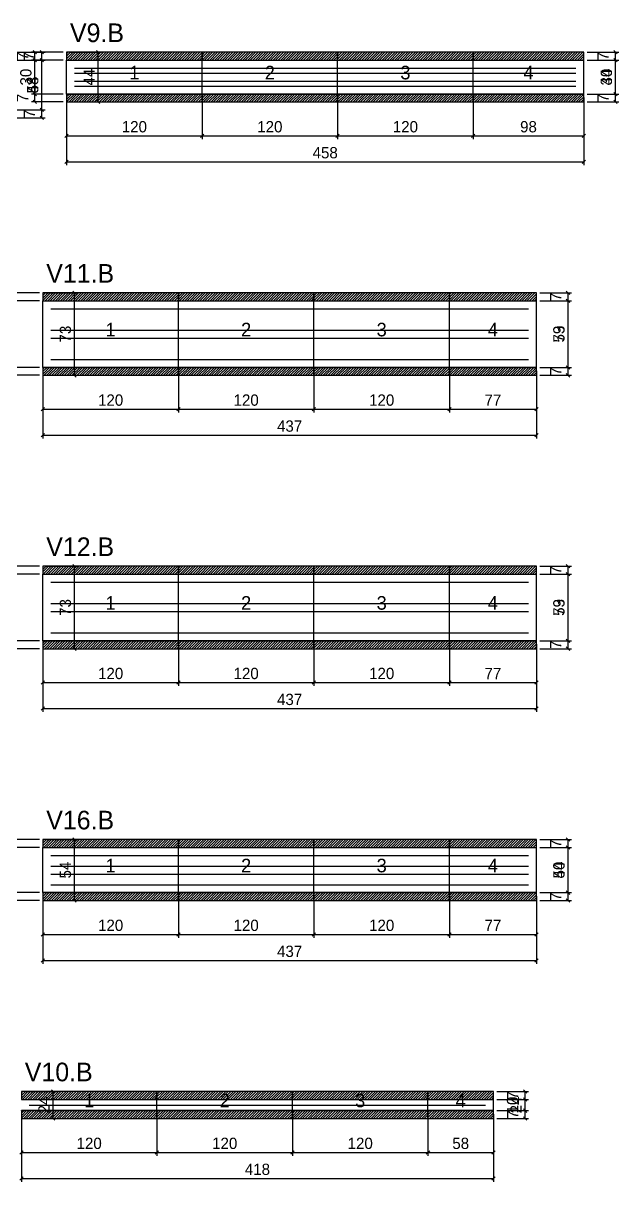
# Model space of a CAD drawing. Extents: x -9000 to 3070, y -8219 to 1250.
# Drawn here: x 667 to 1194, y -5857 to -4831 of the extents above; entities that cross this region are included whole.
import ezdxf
from ezdxf.enums import TextEntityAlignment as Align

# ---------------------------------------------------------------- set-up
doc = ezdxf.new("R2010")
doc.units = 0
for name, color, linetype in [('5', 5, 'Continuous'), ('COTA', 241, 'Continuous'), ('NOMENCLATURA', 7, 'Continuous'), ('Painéis', 200, 'Continuous'), ('SARR_2.2x5', 40, 'Continuous'), ('SARR_2.2x7', 40, 'Continuous'), ('SCO-___-LAJ', 224, 'Continuous')]:
    doc.layers.add(name, color=color, linetype=linetype)
doc.dimstyles.new('PAINEL', dxfattribs={"dimtxt": 10, "dimasz": 3, "dimexe": 3, "dimexo": 3, "dimgap": 3, "dimtad": 1, "dimblk": 'OBLIQUE', "dimblk1": 'OBLIQUE', "dimcen": 2.5, "dimclrd": 4, "dimclre": 4, "dimclrt": 240, "dimazin": 3, "dimtfac": 1, "dimtmove": 0, "dimatfit": 3})

# ---------------------------------------------------------------- blocks, each defined once
blk = doc.blocks.new('_OBLIQUE')
at = {"color": 0, "linetype": 'BYBLOCK'}
blk.add_line((-0.5, -0.5), (0.5, 0.5), dxfattribs=at)

msp = doc.modelspace()

# ---------------------------------------------------------------- hatches: boundary and pattern name
at = {"layer": 'COTA'}
h = msp.add_hatch(dxfattribs=at)
h.set_pattern_fill('ANSI31', scale=0.5)
h.paths.add_polyline_path([(705, -4864), (825, -4864), (825, -4857), (705, -4857)])
h = msp.add_hatch(dxfattribs=at)
h.set_pattern_fill('ANSI31', scale=0.5)
h.paths.add_polyline_path([(825, -4864), (945, -4864), (945, -4857), (825, -4857)])
h = msp.add_hatch(dxfattribs=at)
h.set_pattern_fill('ANSI31', scale=0.5)
h.paths.add_polyline_path([(945, -4864), (1065, -4864), (1065, -4857), (945, -4857)])
h = msp.add_hatch(dxfattribs=at)
h.set_pattern_fill('ANSI31', scale=0.5)
h.paths.add_polyline_path([(1065, -4864), (1163, -4864), (1163, -4857), (1065, -4857)])
h = msp.add_hatch(dxfattribs=at)
h.set_pattern_fill('ANSI31', scale=0.5)
h.paths.add_polyline_path([(705, -4901), (825, -4901), (825, -4894), (705, -4894)])
h = msp.add_hatch(dxfattribs=at)
h.set_pattern_fill('ANSI31', scale=0.5)
h.paths.add_polyline_path([(825, -4901), (945, -4901), (945, -4894), (825, -4894)])
h = msp.add_hatch(dxfattribs=at)
h.set_pattern_fill('ANSI31', scale=0.5)
h.paths.add_polyline_path([(945, -4901), (1065, -4901), (1065, -4894), (945, -4894)])
h = msp.add_hatch(dxfattribs=at)
h.set_pattern_fill('ANSI31', scale=0.5)
h.paths.add_polyline_path([(1065, -4901), (1163, -4901), (1163, -4894), (1065, -4894)])
h = msp.add_hatch(dxfattribs=at)
h.set_pattern_fill('ANSI31', scale=0.5)
h.paths.add_polyline_path([(684, -5077), (804, -5077), (804, -5070), (684, -5070)])
h = msp.add_hatch(dxfattribs=at)
h.set_pattern_fill('ANSI31', scale=0.5)
h.paths.add_polyline_path([(804, -5077), (924, -5077), (924, -5070), (804, -5070)])
h = msp.add_hatch(dxfattribs=at)
h.set_pattern_fill('ANSI31', scale=0.5)
h.paths.add_polyline_path([(924, -5077), (1044, -5077), (1044, -5070), (924, -5070)])
h = msp.add_hatch(dxfattribs=at)
h.set_pattern_fill('ANSI31', scale=0.5)
h.paths.add_polyline_path([(1044, -5077), (1121, -5077), (1121, -5070), (1044, -5070)])
h = msp.add_hatch(dxfattribs=at)
h.set_pattern_fill('ANSI31', scale=0.5)
h.paths.add_polyline_path([(684, -5143), (804, -5143), (804, -5136), (684, -5136)])
h = msp.add_hatch(dxfattribs=at)
h.set_pattern_fill('ANSI31', scale=0.5)
h.paths.add_polyline_path([(804, -5143), (924, -5143), (924, -5136), (804, -5136)])
h = msp.add_hatch(dxfattribs=at)
h.set_pattern_fill('ANSI31', scale=0.5)
h.paths.add_polyline_path([(924, -5143), (1044, -5143), (1044, -5136), (924, -5136)])
h = msp.add_hatch(dxfattribs=at)
h.set_pattern_fill('ANSI31', scale=0.5)
h.paths.add_polyline_path([(1044, -5143), (1121, -5143), (1121, -5136), (1044, -5136)])
h = msp.add_hatch(dxfattribs=at)
h.set_pattern_fill('ANSI31', scale=0.5)
h.paths.add_polyline_path([(684, -5319), (804, -5319), (804, -5312), (684, -5312)])
h = msp.add_hatch(dxfattribs=at)
h.set_pattern_fill('ANSI31', scale=0.5)
h.paths.add_polyline_path([(804, -5319), (924, -5319), (924, -5312), (804, -5312)])
h = msp.add_hatch(dxfattribs=at)
h.set_pattern_fill('ANSI31', scale=0.5)
h.paths.add_polyline_path([(924, -5319), (1044, -5319), (1044, -5312), (924, -5312)])
h = msp.add_hatch(dxfattribs=at)
h.set_pattern_fill('ANSI31', scale=0.5)
h.paths.add_polyline_path([(1044, -5319), (1121, -5319), (1121, -5312), (1044, -5312)])
h = msp.add_hatch(dxfattribs=at)
h.set_pattern_fill('ANSI31', scale=0.5)
h.paths.add_polyline_path([(684, -5385), (804, -5385), (804, -5378), (684, -5378)])
h = msp.add_hatch(dxfattribs=at)
h.set_pattern_fill('ANSI31', scale=0.5)
h.paths.add_polyline_path([(804, -5385), (924, -5385), (924, -5378), (804, -5378)])
h = msp.add_hatch(dxfattribs=at)
h.set_pattern_fill('ANSI31', scale=0.5)
h.paths.add_polyline_path([(924, -5385), (1044, -5385), (1044, -5378), (924, -5378)])
h = msp.add_hatch(dxfattribs=at)
h.set_pattern_fill('ANSI31', scale=0.5)
h.paths.add_polyline_path([(1044, -5385), (1121, -5385), (1121, -5378), (1044, -5378)])
h = msp.add_hatch(dxfattribs=at)
h.set_pattern_fill('ANSI31', scale=0.5)
h.paths.add_polyline_path([(684, -5561), (804, -5561), (804, -5554), (684, -5554)])
h = msp.add_hatch(dxfattribs=at)
h.set_pattern_fill('ANSI31', scale=0.5)
h.paths.add_polyline_path([(804, -5561), (924, -5561), (924, -5554), (804, -5554)])
h = msp.add_hatch(dxfattribs=at)
h.set_pattern_fill('ANSI31', scale=0.5)
h.paths.add_polyline_path([(924, -5561), (1044, -5561), (1044, -5554), (924, -5554)])
h = msp.add_hatch(dxfattribs=at)
h.set_pattern_fill('ANSI31', scale=0.5)
h.paths.add_polyline_path([(1044, -5561), (1121, -5561), (1121, -5554), (1044, -5554)])
h = msp.add_hatch(dxfattribs=at)
h.set_pattern_fill('ANSI31', scale=0.5)
h.paths.add_polyline_path([(684, -5608), (804, -5608), (804, -5601), (684, -5601)])
h = msp.add_hatch(dxfattribs=at)
h.set_pattern_fill('ANSI31', scale=0.5)
h.paths.add_polyline_path([(804, -5608), (924, -5608), (924, -5601), (804, -5601)])
h = msp.add_hatch(dxfattribs=at)
h.set_pattern_fill('ANSI31', scale=0.5)
h.paths.add_polyline_path([(924, -5608), (1044, -5608), (1044, -5601), (924, -5601)])
h = msp.add_hatch(dxfattribs=at)
h.set_pattern_fill('ANSI31', scale=0.5)
h.paths.add_polyline_path([(1044, -5608), (1121, -5608), (1121, -5601), (1044, -5601)])
h = msp.add_hatch(dxfattribs=at)
h.set_pattern_fill('ANSI31', scale=0.5)
h.paths.add_polyline_path([(665, -5784), (785, -5784), (785, -5777), (665, -5777)])
h = msp.add_hatch(dxfattribs=at)
h.set_pattern_fill('ANSI31', scale=0.5)
h.paths.add_polyline_path([(785, -5784), (905, -5784), (905, -5777), (785, -5777)])
h = msp.add_hatch(dxfattribs=at)
h.set_pattern_fill('ANSI31', scale=0.5)
h.paths.add_polyline_path([(905, -5784), (1025, -5784), (1025, -5777), (905, -5777)])
h = msp.add_hatch(dxfattribs=at)
h.set_pattern_fill('ANSI31', scale=0.5)
h.paths.add_polyline_path([(1025, -5784), (1083, -5784), (1083, -5777), (1025, -5777)])
h = msp.add_hatch(dxfattribs=at)
h.set_pattern_fill('ANSI31', scale=0.5)
h.paths.add_polyline_path([(665, -5801), (785, -5801), (785, -5794), (665, -5794)])
h = msp.add_hatch(dxfattribs=at)
h.set_pattern_fill('ANSI31', scale=0.5)
h.paths.add_polyline_path([(785, -5801), (905, -5801), (905, -5794), (785, -5794)])
h = msp.add_hatch(dxfattribs=at)
h.set_pattern_fill('ANSI31', scale=0.5)
h.paths.add_polyline_path([(905, -5801), (1025, -5801), (1025, -5794), (905, -5794)])
h = msp.add_hatch(dxfattribs=at)
h.set_pattern_fill('ANSI31', scale=0.5)
h.paths.add_polyline_path([(1025, -5801), (1083, -5801), (1083, -5794), (1025, -5794)])

# ---------------------------------------------------------------- linework, layer by layer
at = {"layer": 'Painéis'}
for p, q in [((705, -4864), (825, -4864)), ((705, -4894), (705, -4864)), ((825, -4894), (825, -4864)), ((825, -4894), (825, -4864)), ((825, -4864), (945, -4864)), ((825, -4894), (825, -4864)), ((945, -4894), (945, -4864)), ((945, -4894), (945, -4864)), ((945, -4864), (1065, -4864)), ((945, -4894), (945, -4864)), ((1065, -4894), (1065, -4864)), ((1065, -4894), (1065, -4864)), ((1065, -4864), (1163, -4864)), ((1065, -4894), (1065, -4864)), ((1163, -4894), (1163, -4864)), ((705, -4894), (825, -4894)), ((825, -4894), (945, -4894)), ((945, -4894), (1065, -4894)), ((1065, -4894), (1163, -4894)), ((684, -5077), (804, -5077)), ((684, -5136), (684, -5077)), ((804, -5136), (804, -5077)), ((804, -5136), (804, -5077)), ((804, -5077), (924, -5077)), ((804, -5136), (804, -5077)), ((924, -5136), (924, -5077)), ((924, -5136), (924, -5077)), ((924, -5077), (1044, -5077)), ((924, -5136), (924, -5077)), ((1044, -5136), (1044, -5077)), ((1044, -5136), (1044, -5077)), ((1044, -5077), (1121, -5077)), ((1044, -5136), (1044, -5077)), ((1121, -5136), (1121, -5077)), ((684, -5136), (804, -5136)), ((804, -5136), (924, -5136)), ((924, -5136), (1044, -5136)), ((1044, -5136), (1121, -5136)), ((684, -5319), (804, -5319)), ((684, -5378), (684, -5319)), ((804, -5378), (804, -5319)), ((804, -5378), (804, -5319)), ((804, -5319), (924, -5319)), ((804, -5378), (804, -5319)), ((924, -5378), (924, -5319)), ((924, -5378), (924, -5319)), ((924, -5319), (1044, -5319)), ((924, -5378), (924, -5319)), ((1044, -5378), (1044, -5319)), ((1044, -5378), (1044, -5319)), ((1044, -5319), (1121, -5319)), ((1044, -5378), (1044, -5319)), ((1121, -5378), (1121, -5319)), ((684, -5378), (804, -5378)), ((804, -5378), (924, -5378)), ((924, -5378), (1044, -5378)), ((1044, -5378), (1121, -5378)), ((684, -5561), (804, -5561)), ((684, -5601), (684, -5561)), ((804, -5601), (804, -5561)), ((804, -5601), (804, -5561)), ((804, -5561), (924, -5561)), ((804, -5601), (804, -5561)), ((924, -5601), (924, -5561)), ((924, -5601), (924, -5561)), ((924, -5561), (1044, -5561)), ((924, -5601), (924, -5561)), ((1044, -5601), (1044, -5561)), ((1044, -5601), (1044, -5561)), ((1044, -5561), (1121, -5561)), ((1044, -5601), (1044, -5561)), ((1121, -5601), (1121, -5561)), ((684, -5601), (804, -5601)), ((804, -5601), (924, -5601)), ((924, -5601), (1044, -5601)), ((1044, -5601), (1121, -5601)), ((665, -5784), (785, -5784)), ((785, -5794), (785, -5784)), ((785, -5794), (785, -5784)), ((785, -5784), (905, -5784)), ((785, -5794), (785, -5784)), ((905, -5794), (905, -5784)), ((905, -5794), (905, -5784)), ((905, -5784), (1025, -5784)), ((905, -5794), (905, -5784)), ((1025, -5794), (1025, -5784)), ((1025, -5794), (1025, -5784)), ((1025, -5784), (1083, -5784)), ((1025, -5794), (1025, -5784)), ((1083, -5794), (1083, -5784)), ((665, -5794), (785, -5794)), ((785, -5794), (905, -5794)), ((905, -5794), (1025, -5794)), ((1025, -5794), (1083, -5794))]:
    msp.add_line(p, q, dxfattribs=at)
at = {"layer": 'SARR_2.2x5'}
for points in [[(672, -5789), (785, -5789)], [(672, -5789), (785, -5789)], [(785, -5789), (905, -5789)], [(785, -5789), (905, -5789)], [(905, -5789), (1025, -5789)], [(905, -5789), (1025, -5789)], [(1025, -5789), (1076, -5789)], [(1025, -5789), (1076, -5789)]]:
    msp.add_lwpolyline(points, dxfattribs=at)
at = {"layer": 'SARR_2.2x7'}
for points in [[(712, -4871), (825, -4871)], [(712, -4871), (825, -4871)], [(825, -4871), (945, -4871)], [(825, -4871), (945, -4871)], [(945, -4871), (1065, -4871)], [(945, -4871), (1065, -4871)], [(1065, -4871), (1156, -4871)], [(1065, -4871), (1156, -4871)], [(712, -4875.5), (825, -4875.5)], [(712, -4875.5), (825, -4875.5)], [(712, -4882.5), (825, -4882.5)], [(712, -4882.5), (825, -4882.5)], [(825, -4875.5), (945, -4875.5)], [(825, -4875.5), (945, -4875.5)], [(825, -4882.5), (945, -4882.5)], [(825, -4882.5), (945, -4882.5)], [(945, -4875.5), (1065, -4875.5)], [(945, -4875.5), (1065, -4875.5)], [(945, -4882.5), (1065, -4882.5)], [(945, -4882.5), (1065, -4882.5)], [(1065, -4875.5), (1156, -4875.5)], [(1065, -4875.5), (1156, -4875.5)], [(1065, -4882.5), (1156, -4882.5)], [(1065, -4882.5), (1156, -4882.5)], [(712, -4887), (825, -4887)], [(712, -4887), (825, -4887)], [(825, -4887), (945, -4887)], [(825, -4887), (945, -4887)], [(945, -4887), (1065, -4887)], [(945, -4887), (1065, -4887)], [(1065, -4887), (1156, -4887)], [(1065, -4887), (1156, -4887)], [(691, -5084), (804, -5084)], [(691, -5084), (804, -5084)], [(804, -5084), (924, -5084)], [(804, -5084), (924, -5084)], [(924, -5084), (1044, -5084)], [(924, -5084), (1044, -5084)], [(1044, -5084), (1114, -5084)], [(1044, -5084), (1114, -5084)], [(691, -5103), (804, -5103)], [(691, -5103), (804, -5103)], [(804, -5103), (924, -5103)], [(804, -5103), (924, -5103)], [(924, -5103), (1044, -5103)], [(924, -5103), (1044, -5103)], [(1044, -5103), (1114, -5103)], [(1044, -5103), (1114, -5103)], [(691, -5110), (804, -5110)], [(691, -5110), (804, -5110)], [(804, -5110), (924, -5110)], [(804, -5110), (924, -5110)], [(924, -5110), (1044, -5110)], [(924, -5110), (1044, -5110)], [(1044, -5110), (1114, -5110)], [(1044, -5110), (1114, -5110)], [(691, -5129), (804, -5129)], [(691, -5129), (804, -5129)], [(804, -5129), (924, -5129)], [(804, -5129), (924, -5129)], [(924, -5129), (1044, -5129)], [(924, -5129), (1044, -5129)], [(1044, -5129), (1114, -5129)], [(1044, -5129), (1114, -5129)], [(691, -5326), (804, -5326)], [(691, -5326), (804, -5326)], [(804, -5326), (924, -5326)], [(804, -5326), (924, -5326)], [(924, -5326), (1044, -5326)], [(924, -5326), (1044, -5326)], [(1044, -5326), (1114, -5326)], [(1044, -5326), (1114, -5326)], [(691, -5345), (804, -5345)], [(691, -5345), (804, -5345)], [(691, -5352), (804, -5352)], [(691, -5352), (804, -5352)], [(804, -5345), (924, -5345)], [(804, -5345), (924, -5345)], [(804, -5352), (924, -5352)], [(804, -5352), (924, -5352)], [(924, -5345), (1044, -5345)], [(924, -5345), (1044, -5345)], [(924, -5352), (1044, -5352)], [(924, -5352), (1044, -5352)], [(1044, -5345), (1114, -5345)], [(1044, -5345), (1114, -5345)], [(1044, -5352), (1114, -5352)], [(1044, -5352), (1114, -5352)], [(691, -5371), (804, -5371)], [(691, -5371), (804, -5371)], [(804, -5371), (924, -5371)], [(804, -5371), (924, -5371)], [(924, -5371), (1044, -5371)], [(924, -5371), (1044, -5371)], [(1044, -5371), (1114, -5371)], [(1044, -5371), (1114, -5371)], [(691, -5568), (804, -5568)], [(691, -5568), (804, -5568)], [(804, -5568), (924, -5568)], [(804, -5568), (924, -5568)], [(924, -5568), (1044, -5568)], [(924, -5568), (1044, -5568)], [(1044, -5568), (1114, -5568)], [(1044, -5568), (1114, -5568)], [(691, -5577.5), (804, -5577.5)], [(691, -5577.5), (804, -5577.5)], [(804, -5577.5), (924, -5577.5)], [(804, -5577.5), (924, -5577.5)], [(924, -5577.5), (1044, -5577.5)], [(924, -5577.5), (1044, -5577.5)], [(1044, -5577.5), (1114, -5577.5)], [(1044, -5577.5), (1114, -5577.5)], [(691, -5584.5), (804, -5584.5)], [(691, -5584.5), (804, -5584.5)], [(804, -5584.5), (924, -5584.5)], [(804, -5584.5), (924, -5584.5)], [(924, -5584.5), (1044, -5584.5)], [(924, -5584.5), (1044, -5584.5)], [(1044, -5584.5), (1114, -5584.5)], [(1044, -5584.5), (1114, -5584.5)], [(691, -5594), (804, -5594)], [(691, -5594), (804, -5594)], [(804, -5594), (924, -5594)], [(804, -5594), (924, -5594)], [(924, -5594), (1044, -5594)], [(924, -5594), (1044, -5594)], [(1044, -5594), (1114, -5594)], [(1044, -5594), (1114, -5594)]]:
    msp.add_lwpolyline(points, dxfattribs=at)
at = {"layer": 'SCO-___-LAJ'}
for points in [[(705, -4864), (825, -4864), (825, -4857), (705, -4857)], [(825, -4864), (945, -4864), (945, -4857), (825, -4857)], [(945, -4864), (1065, -4864), (1065, -4857), (945, -4857)], [(1065, -4864), (1163, -4864), (1163, -4857), (1065, -4857)], [(705, -4901), (825, -4901), (825, -4894), (705, -4894)], [(825, -4901), (945, -4901), (945, -4894), (825, -4894)], [(945, -4901), (1065, -4901), (1065, -4894), (945, -4894)], [(1065, -4901), (1163, -4901), (1163, -4894), (1065, -4894)], [(684, -5077), (804, -5077), (804, -5070), (684, -5070)], [(804, -5077), (924, -5077), (924, -5070), (804, -5070)], [(924, -5077), (1044, -5077), (1044, -5070), (924, -5070)], [(1044, -5077), (1121, -5077), (1121, -5070), (1044, -5070)], [(684, -5143), (804, -5143), (804, -5136), (684, -5136)], [(804, -5143), (924, -5143), (924, -5136), (804, -5136)], [(924, -5143), (1044, -5143), (1044, -5136), (924, -5136)], [(1044, -5143), (1121, -5143), (1121, -5136), (1044, -5136)], [(684, -5319), (804, -5319), (804, -5312), (684, -5312)], [(804, -5319), (924, -5319), (924, -5312), (804, -5312)], [(924, -5319), (1044, -5319), (1044, -5312), (924, -5312)], [(1044, -5319), (1121, -5319), (1121, -5312), (1044, -5312)], [(684, -5385), (804, -5385), (804, -5378), (684, -5378)], [(804, -5385), (924, -5385), (924, -5378), (804, -5378)], [(924, -5385), (1044, -5385), (1044, -5378), (924, -5378)], [(1044, -5385), (1121, -5385), (1121, -5378), (1044, -5378)], [(684, -5561), (804, -5561), (804, -5554), (684, -5554)], [(804, -5561), (924, -5561), (924, -5554), (804, -5554)], [(924, -5561), (1044, -5561), (1044, -5554), (924, -5554)], [(1044, -5561), (1121, -5561), (1121, -5554), (1044, -5554)], [(684, -5608), (804, -5608), (804, -5601), (684, -5601)], [(804, -5608), (924, -5608), (924, -5601), (804, -5601)], [(924, -5608), (1044, -5608), (1044, -5601), (924, -5601)], [(1044, -5608), (1121, -5608), (1121, -5601), (1044, -5601)], [(665, -5784), (785, -5784), (785, -5777), (665, -5777)], [(785, -5784), (905, -5784), (905, -5777), (785, -5777)], [(905, -5784), (1025, -5784), (1025, -5777), (905, -5777)], [(1025, -5784), (1083, -5784), (1083, -5777), (1025, -5777)], [(665, -5801), (785, -5801), (785, -5794), (665, -5794)], [(785, -5801), (905, -5801), (905, -5794), (785, -5794)], [(905, -5801), (1025, -5801), (1025, -5794), (905, -5794)], [(1025, -5801), (1083, -5801), (1083, -5794), (1025, -5794)]]:
    msp.add_lwpolyline(points, close=True, dxfattribs=at)

# ---------------------------------------------------------------- texts
at = {"layer": '5'}
for s, p in [('1', (765, -4875)), ('2', (885, -4875)), ('3', (1005, -4875)), ('4', (1114, -4875)), ('1', (744, -5102.5)), ('2', (864, -5102.5)), ('3', (984, -5102.5)), ('4', (1082.5, -5102.5)), ('1', (744, -5344.5)), ('2', (864, -5344.5)), ('3', (984, -5344.5)), ('4', (1082.5, -5344.5)), ('1', (744, -5577)), ('2', (864, -5577)), ('3', (984, -5577)), ('4', (1082.5, -5577)), ('1', (725, -5785)), ('2', (845, -5785)), ('3', (965, -5785)), ('4', (1054, -5785))]:
    msp.add_text(s, height=12, dxfattribs=at).set_placement(p, align=Align.MIDDLE_CENTER)
at = {"layer": 'NOMENCLATURA'}
for s, p in [('V9.B', (708, -4848)), ('V11.B', (687, -5061)), ('V12.B', (687, -5303)), ('V16.B', (687, -5545)), ('V10.B', (668, -5768))]:
    msp.add_text(s, height=16.5, dxfattribs=at).set_placement(p)

# ---------------------------------------------------------------- dimensions: what is measured, and where the dimension line sits
at = {"layer": 'COTA'}
for base, p1, p2 in [((683, -4915), (655, -4915), (655, -4857)), ((683, -4864), (655, -4864), (655, -4857)), ((677, -4864), (705, -4864), (705, -4857)), ((733, -4901), (705, -4901), (705, -4857)), ((1191, -4901), (1163, -4901), (1163, -4857)), ((1191, -4864), (1163, -4864), (1163, -4857)), ((683, -4908), (655, -4908), (655, -4864)), ((677, -4894), (705, -4894), (705, -4864)), ((1191, -4894), (1163, -4894), (1163, -4864)), ((677, -4901), (705, -4901), (705, -4894)), ((1191, -4901), (1163, -4901), (1163, -4894)), ((683, -4915), (655, -4915), (655, -4908)), ((656, -5077), (684, -5077), (684, -5070)), ((656, -5136), (684, -5136), (684, -5077)), ((712, -5143), (684, -5143), (684, -5070)), ((1149, -5143), (1121, -5143), (1121, -5070)), ((1149, -5077), (1121, -5077), (1121, -5070)), ((1149, -5136), (1121, -5136), (1121, -5077)), ((656, -5143), (684, -5143), (684, -5136)), ((1149, -5143), (1121, -5143), (1121, -5136)), ((656, -5319), (684, -5319), (684, -5312)), ((712, -5385), (684, -5385), (684, -5312)), ((1149, -5385), (1121, -5385), (1121, -5312)), ((1149, -5319), (1121, -5319), (1121, -5312)), ((656, -5378), (684, -5378), (684, -5319)), ((1149, -5378), (1121, -5378), (1121, -5319)), ((656, -5385), (684, -5385), (684, -5378)), ((1149, -5385), (1121, -5385), (1121, -5378)), ((656, -5561), (684, -5561), (684, -5554)), ((656, -5601), (684, -5601), (684, -5561)), ((712, -5608), (684, -5608), (684, -5554)), ((1149, -5608), (1121, -5608), (1121, -5554)), ((1149, -5561), (1121, -5561), (1121, -5554)), ((1149, -5601), (1121, -5601), (1121, -5561)), ((656, -5608), (684, -5608), (684, -5601)), ((1149, -5608), (1121, -5608), (1121, -5601)), ((693, -5801), (665, -5801), (665, -5777)), ((1111, -5801), (1083, -5801), (1083, -5777)), ((1111, -5784), (1083, -5784), (1083, -5777)), ((1111, -5794), (1083, -5794), (1083, -5784)), ((1111, -5801), (1083, -5801), (1083, -5794))]:
    msp.add_linear_dim(base=base, p1=p1, p2=p2, angle=90, dimstyle='PAINEL', dxfattribs=at).render()
for base, p1, p2 in [((705, -4931), (705, -4894), (825, -4894)), ((705, -4954), (705, -4894), (1163, -4894)), ((825, -4931), (825, -4894), (945, -4894)), ((945, -4931), (945, -4894), (1065, -4894)), ((1065, -4931), (1065, -4894), (1163, -4894)), ((684, -5173), (684, -5136), (804, -5136)), ((684, -5196), (684, -5136), (1121, -5136)), ((804, -5173), (804, -5136), (924, -5136)), ((924, -5173), (924, -5136), (1044, -5136)), ((1044, -5173), (1044, -5136), (1121, -5136)), ((684, -5415), (684, -5378), (804, -5378)), ((684, -5438), (684, -5378), (1121, -5378)), ((804, -5415), (804, -5378), (924, -5378)), ((924, -5415), (924, -5378), (1044, -5378)), ((1044, -5415), (1044, -5378), (1121, -5378)), ((684, -5638), (684, -5601), (804, -5601)), ((684, -5661), (684, -5601), (1121, -5601)), ((804, -5638), (804, -5601), (924, -5601)), ((924, -5638), (924, -5601), (1044, -5601)), ((1044, -5638), (1044, -5601), (1121, -5601)), ((665, -5831), (665, -5794), (785, -5794)), ((665, -5854), (665, -5794), (1083, -5794)), ((785, -5831), (785, -5794), (905, -5794)), ((905, -5831), (905, -5794), (1025, -5794)), ((1025, -5831), (1025, -5794), (1083, -5794))]:
    msp.add_linear_dim(base=base, p1=p1, p2=p2, dimstyle='PAINEL', dxfattribs=at).render()

doc.saveas('drawing.dxf')
